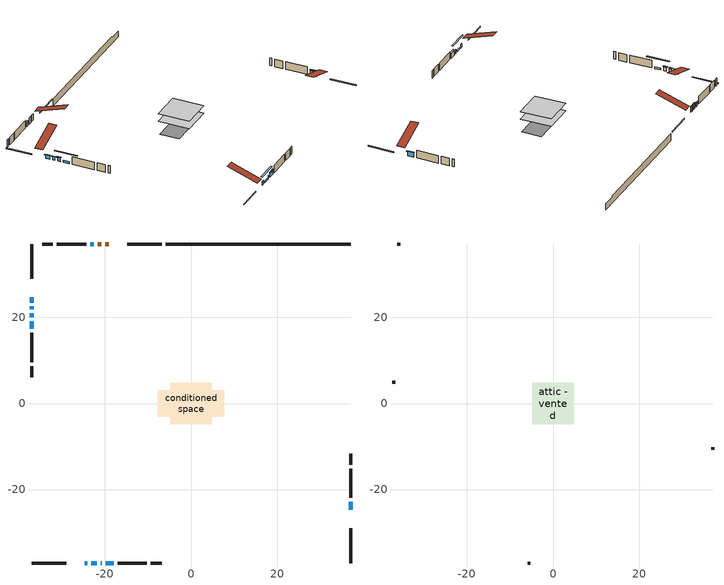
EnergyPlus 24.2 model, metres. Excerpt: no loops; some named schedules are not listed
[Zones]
conditioned space
 floor adiabatic (AdiabaticFloorConstruction): -4.82,-4.82 -4.82,4.82 4.82,4.82 4.82,-4.82 z0.86
 floor foundation (Slab1 construction): -7.68,-3.05 -7.68,3.05 7.68,3.05 7.68,-3.05 z-1.41
 wall outside (RimJoist1 construction): -6.77,37.07 -14.82,37.07 / -37.07,-37.07 -29.03,-37.07 / -37.07,37.07 -37.07,29.03 / 37.07,-37.07 37.07,-29.03 z0.86:1.16
 wall outside (AdiabaticWallConstruction 1): -19.15,37.07 -19.93,37.07 / -20.85,37.07 -21.68,37.07 z0.86:2.89
 wall outside (AdiabaticWallConstruction): -24.7,-37.07 -24.07,-37.07 / -20.99,-37.07 -20.74,-37.07 / -22.61,37.07 -23.43,37.07 / -37.07,21.01 -37.07,20.09 z0.86:2.08; -23.14,-37.07 -21.92,-37.07 / -37.07,19.17 -37.07,17.34 z0.86:1.47; 37.07,-24.7 37.07,-22.87 / -19.81,-37.07 -17.98,-37.07 z0.86:2.32; -37.07,24.7 -37.07,23.47 / -37.07,22.55 -37.07,21.94 z0.86:1.93
 wall outside (Wall1 construction): -24.36,37.07 -31.18,37.07 / -17.05,-37.07 -10.24,-37.07 / -37.07,16.41 -37.07,9.59 / 37.07,-21.94 37.07,-15.12 z0.86:3.3
 wall outside (Wall2 construction): -32.11,37.07 -34.61,37.07 / -9.31,-37.07 -6.8,-37.07 / -37.07,8.66 -37.07,6.16 / 37.07,-14.19 37.07,-11.69 z0.86:3.3
 wall foundation (FoundationWall1 construction): -5.84,37.07,-1.41 -5.84,37.07,0.86 32.78,37.07,0.86 32.78,37.07,0.43 37.07,37.07,0.43 37.07,37.07,-1.41
 window (WindowConstruction 6): -24.7,-37.07 -24.07,-37.07 z0.86:2.08
 window (WindowConstruction 9): -23.14,-37.07 -21.92,-37.07 z0.86:1.47
 window (WindowConstruction 7): -20.99,-37.07 -20.74,-37.07 z0.86:2.08
 window (WindowConstruction): 37.07,-24.7 37.07,-22.87 z0.86:2.32
 window (WindowConstruction 1): -22.61,37.07 -23.43,37.07 z0.86:2.08
 window (WindowConstruction 2): -37.07,24.7 -37.07,23.48 z0.86:1.93
 window (WindowConstruction 3): -37.07,22.55 -37.07,21.94 z0.86:1.93
 window (WindowConstruction 4): -37.07,21.01 -37.07,20.09 z0.86:2.08
 window (WindowConstruction 5): -19.81,-37.07 -17.98,-37.07 z0.86:2.32
 window (WindowConstruction 8): -37.07,19.16 -37.07,17.34 z0.86:1.47
 door (Door): -19.15,37.07 -19.93,37.07 z0.86:2.89
 door (Door 1): -20.86,37.07 -21.68,37.07 z0.86:2.89
 ceiling adiabatic (AdiabaticFloorConstruction): 4.82,-4.82 4.82,4.82 -4.82,4.82 -4.82,-4.82 z0.86
attic - vented
 floor to conditioned space (Floor1 construction Reversed): -4.82,-4.82 -4.82,4.82 4.82,4.82 4.82,-4.82 z3.3
 wall outside (Wall3 construction): -35.54,37.07 -36.14,37.07 / -5.87,-37.07 -5.27,-37.07 / -37.07,5.23 -37.07,4.62 / 37.07,-10.76 37.07,-10.15 z0.86:3.3
 roof outside (Roof1 construction): -18.22,37.07,3.3 -18.22,27.69,6.43 -15.75,27.69,6.43 -15.75,37.07,3.3; -25.62,-37.07,3.3 -25.62,-27.69,6.43 -28.1,-27.69,6.43 -28.1,-37.07,3.3; -37.07,25.62,3.3 -27.69,25.62,6.43 -27.69,28.1,6.43 -37.07,28.1,3.3; 37.07,-25.62,3.3 27.69,-25.62,6.43 27.69,-28.1,6.43 37.07,-28.1,3.3
shading: -19.27,-37.07 -25.79,-37.07 -25.79,-37.48 -19.27,-37.48 z4.12; 37.07,-22.67 37.07,-24.9 37.48,-24.9 37.48,-22.67 z2.52; -23.63,37.07 -22.41,37.07 -22.41,37.48 -23.63,37.48 z2.28; -37.07,23.27 -37.07,24.9 -37.48,24.9 -37.48,23.27 z2.13; -37.07,21.74 -37.07,22.75 -37.48,22.75 -37.48,21.74 z2.13; -37.07,19.89 -37.07,21.21 -37.48,21.21 -37.48,19.89 z2.28; -17.78,-37.07 -20.01,-37.07 -20.01,-37.48 -17.78,-37.48 z2.52; -37.07,14.69 -37.07,21.81 -37.48,21.81 -37.48,14.69 z4.12
[Building]
Building 1: Terrain=Suburbs
[Site:Location]
Mont Joli AP_QC: Latitude {deg}=48.61; Longitude {deg}=-68.21; Time Zone {hr}=-5; Elevation {m}=52; Keep Site Location Information=Yes
[Site:GroundTemperature:Shallow]
-0.843868, -3.04892, -3.2255, -2.1791, 2.02165, 6.20283, 9.82768, 12.1239, 12.319, 10.4514, 6.91898, 2.86606
[Site:WaterMainsTemperature]
Calculation Method=Schedule; Temperature Schedule=mains temperature schedule
[Material] Roughness=Rough; Thermal Absorptance=0.9
Name | Thickness {m} | Conductivity {W/m-K} | Density {kg/m3} | Specific Heat {J/kg-K} | Solar Absorptance | Visible Absorptance
asphalt or fiberglass shingles | 0.00635 | 0.162714 | 1121.4 | 1465.45 | 0.4 | 0.4
ceiling loosefill ins | 0.169333 | 0.0480833 | 16.02 | 1046.75 | 0.7 | 0.7
ceiling stud and cavity | 0.1397 | 0.0875686 | 65.682 | 1177.47 | 0.7 | 0.7
concrete 4.0 in. | 0.1016 | 1.803125 | 2242.8 | 837.4 | 0.7 | 0.7
concrete 8.0 in. | 0.2032 | 1.803125 | 2242.8 | 837.4 | 0.7 | 0.7
door material | 0.04445 | 0.0451087 | 512.64 | 1214.23 | 0.7 | 0.7
exterior vertical ins | 0.0327834 | 0.029427 | 32.04 | 1214.23 | 0.7 | 0.7
floor covering | 0.0127 | 0.0433444 | 54.468 | 1339.84 | 0.6 | 0.6
floor rigid ins; wall rigid ins 1 | 0.512978 | 0.029427 | 32.04 | 1214.23 | 0.7 | 0.7
floor stud and cavity | 0.1397 | 1.75129 | 37.0049 | 1207.88 | 0.7 | 0.7
furniture material conditioned space 1 | 0.1524 | 0.115458 | 640.8 | 1214.23 | 0.6 | 0.6
gypsum board | 0.0127 | 0.160291 | 801 | 837.4 | 0.6 | 0.6
gypsum board 1 | 0.0127 | 0.160291 | 801 | 837.4 | 0.7 | 0.7
osb sheathing 0.5 in. | 0.0127 | 0.115458 | 512.64 | 1214.23 | 0.7 | 0.7
osb sheathing 0.75 in. | 0.01905 | 0.115458 | 512.64 | 1214.23 | 0.7 | 0.7
osb sheathing 2.0 in. | 0.0508 | 0.115458 | 512.64 | 1214.23 | 0.7 | 0.7
rim joist rigid ins; wall rigid ins | 0.051816 | 0.029427 | 32.04 | 1214.23 | 0.7 | 0.7
rim joist stud and cavity | 0.0508 | 0.0387988 | 125.044 | 1163.47 | 0.6 | 0.6
wall stud and cavity | 0.1397 | 0.158362 | 139.0536 | 1170.24 | 0.7 | 0.7
wall stud and cavity 1 | 0.1397 | 0.178291 | 139.0536 | 1170.24 | 0.7 | 0.7
wall stud and cavity 2 | 0.0889 | 6.9971 | 50.32683 | 1063.81 | 0.6 | 0.6
wall stud and cavity 3 | 0.0889 | 0.380278 | 52.3479 | 1209.89 | 0.7 | 0.7
wall stud and cavity 4 | 0.0889 | 0.391764 | 83.0341 | 1211.67 | 0.7 | 0.7
wood siding | 0.0254 | 0.102417 | 544.68 | 1172.36 | 0.4 | 0.4
wood siding 1 | 0.00254 | 0.102417 | 544.68 | 1172.36 | 0.4 | 0.4
wood siding 2; wood siding 3; wood siding 4 | 0.0254 | 0.102417 | 544.68 | 1172.36 | 0.7 | 0.7
[WindowMaterial:SimpleGlazingSystem]
Name | U-Factor {W/m2-K} | Solar Heat Gain Coefficient
WindowMaterial | 1.66876 | 0.42
WindowMaterial 1 | 1.80958 | 0.38
WindowMaterial 2 | 1.76132 | 0.39
WindowMaterial 3 | 1.89986 | 0.34
WindowMaterial 4 | 1.78857 | 0.38
WindowMaterial 5 | 1.85443 | 0.38
WindowMaterial 6 | 6.729 | 0.74
WindowMaterial 7 | 7.14236 | 0.61
WindowMaterial 8 | 2.24508 | 0.43
WindowMaterial 9 | 2.205903 | 0.46
[Construction]
AdiabaticFloorConstruction: floor stud and cavity, floor rigid ins, osb sheathing 0.75 in., floor covering
AdiabaticWallConstruction: wood siding 3, wall rigid ins 1, wall stud and cavity 3, gypsum board
AdiabaticWallConstruction 1: wood siding 4, wall rigid ins 1, wall stud and cavity 3, gypsum board
Door; Door 1: door material
Floor1 construction Reversed: gypsum board, ceiling stud and cavity, ceiling loosefill ins
FoundationWall1 construction: concrete 8.0 in., gypsum board 1
furniture construction conditioned space 1: furniture material conditioned space 1
PartitionWallConstruction: gypsum board, wall stud and cavity 4, gypsum board
RimJoist1 construction: wood siding 2, rim joist rigid ins, osb sheathing 2.0 in., rim joist stud and cavity
Roof1 construction: asphalt or fiberglass shingles
Slab1 construction: concrete 4.0 in.
Wall1 construction: wood siding, wall rigid ins, osb sheathing 0.5 in., wall stud and cavity, gypsum board
Wall2 construction: wood siding, wall rigid ins, osb sheathing 0.5 in., wall stud and cavity 1, gypsum board
Wall3 construction: wood siding 1, wall stud and cavity 2
WindowConstruction: WindowMaterial
WindowConstruction 1: WindowMaterial 1
WindowConstruction 2: WindowMaterial 2
WindowConstruction 3: WindowMaterial 3
WindowConstruction 4: WindowMaterial 4
WindowConstruction 5: WindowMaterial 5
WindowConstruction 6: WindowMaterial 6
WindowConstruction 7: WindowMaterial 7
WindowConstruction 8: WindowMaterial 8
WindowConstruction 9: WindowMaterial 9
[Zone] Multiplier=1; Part of Total Floor Area=Yes
Name | Volume {m3}
attic - vented | 47.101
conditioned space | 459.4
[Space]
Name | Zone | Volume {m3}
attic - vented 1 | attic - vented | 47.101
conditioned space 1 | conditioned space | 459.4
[ZoneInfiltration:EffectiveLeakageArea]
infil attic - vented 1: Zone or Space=attic - vented 1; Schedule=Always On Discrete; Effective Air Leakage Area {cm2}=3227.13; Stack Coefficient=0.000387027; Wind Coefficient=1.3292e-05
[ZoneMixing]
whole house fan mix: Zone or Space=attic - vented; Schedule=Always On Continuous; Design Flow Rate Calculation Method=Flow/Zone; Design Flow Rate {m3/s}=0; Source Zone or Space=conditioned space
[SurfaceProperty:ExposedFoundationPerimeter]
Slab1: Exposed Perimeter Calculation Method=TotalExposedPerimeter; Total Exposed Perimeter {m}=42.917
[InternalMass] Zone or ZoneList=conditioned space; Space or SpaceList=conditioned space 1
Name | Construction | Surface Area {m2}
furniture mass conditioned space 1 | furniture construction conditioned space 1 | 74.6
partition wall mass | PartitionWallConstruction | 186.5
[Lights]
interior lighting: Zone or ZoneList or Space or SpaceList=conditioned space 1; Schedule=interior lighting schedule; Design Level Calculation Method=LightingLevel; Lighting Level {W}=343.2; Return Air Fraction=0; Fraction Radiant=0.6; Fraction Visible=0.2; Fraction Replaceable=1
[People]
occupants: Zone or ZoneList or Space or SpaceList=conditioned space 1; Number of People Schedule=occupants schedule; Number of People Calculation Method=People; Number of People=3; Fraction Radiant=0.314171; Sensible Heat Fraction=0.56303; Activity Level Schedule=occupants activity schedule; Carbon Dioxide Generation Rate {m3/s-W}=0; Enable ASHRAE 55 Comfort Warnings=No; Mean Radiant Temperature Calculation Type=EnclosureAveraged
[ElectricEquipment] Zone or ZoneList or Space or SpaceList=conditioned space 1; Design Level Calculation Method=EquipmentLevel
Name | Schedule | Design Level {W} | Fraction Latent | Fraction Radiant | Fraction Lost
clothes dryer | clothes dryer schedule | 140.772 | 0.015 | 0.081 | 0.85
clothes washer | clothes washer schedule | 32.1985 | 0.03 | 0.162 | 0.7
cooking range | cooking range schedule | 215.147 | 0.08 | 0.432 | 0.2
dishwasher | dishwasher schedule | 66.8632 | 0.3 | 0.18 | 0.4
fridge | fridge schedule | 72.9452 | 0 | 0.6 | 0
mech vent house fan | mech vent house fan schedule | 19.9167 | 0 | 0 | 0.5
mech vent house fan cfis | mech vent house fan cfis schedule | 0 | 0 | 0 | 0
mech vent range fan 0 | mech vent range fan 0 schedule | 57 | 0 | 0 | 1
misc plug loads | misc plug loads schedule | 494.7 | 0.045 | 0.513 | 0.1
whole house fan | Always On Discrete | 0 | 0 | 0 | 1
[OtherEquipment] Zone or ZoneList or Space or SpaceList=conditioned space 1; Design Level Calculation Method=EquipmentLevel
Name | Fuel Type | Schedule | Design Level {W} | Fraction Latent | Fraction Radiant | Fraction Lost
clothes dryer 1 | Electricity | clothes dryer schedule | 0 | 0.015 | 0.081 | 0.85
cooking range 1 | Electricity | cooking range schedule | 0 | 0.08 | 0.432 | 0.2
general water use latent | None | general water use schedule | 62.594 | 1 | 0 | 0
general water use sensible | None | general water use schedule | -61.6891 | 0 | 0.6 | 0
mech vent house fan latent load | None | Always On Discrete | 0 | 1 | 0 | 0
mech vent house fan sensible load | None | Always On Discrete | 0 | 0 | 0 | 0
water heater energy adjustment1 | Electricity | Always On Discrete | 0.01 | 0 | 0 | 1
[ZoneInfiltration:DesignFlowRate] Zone or ZoneList or Space or SpaceList=conditioned space 1; Schedule=Always On Discrete; Design Flow Rate Calculation Method=Flow/Zone; Design Flow Rate {m3/s}=0
infil flow; natural vent flow; whole house fan flow
[ZoneControl:Thermostat]
conditioned space Thermostat: Zone or ZoneList=conditioned space; Control Type Schedule=conditioned space Thermostat Schedule; Control 1=conditioned space temperature setpoint; Temperature Difference Between Cutout And Setpoint {deltaC}=0
[ZoneHVAC:Baseboard:Convective:Electric]
electric baseboard: Availability Schedule=Always On Discrete; Heating Design Capacity {W}=7103.46; Efficiency=1
[AirLoopHVAC:UnitarySystem]
unit heater unitary system: Control Type=Load; Controlling Zone or Thermostat Location=conditioned space; Dehumidification Control Type=None; Availability Schedule=Always On Discrete; Supply Fan=unit heater supply fan; Fan Placement=BlowThrough; Supply Air Fan Operating Mode Schedule=unit heater auto fan schedule; Heating Coil=unit heater htg coil; DX Heating Coil Sizing Ratio=1; Use DOAS DX Cooling Coil=No; Minimum Supply Air Temperature {C}=2; Latent Load Control=SensibleOnlyLoadControl; Cooling Supply Air Flow Rate Method=None; Heating Supply Air Flow Rate Method=SupplyAirFlowRate; Heating Supply Air Flow Rate {m3/s}=0.00141584; No Load Supply Air Flow Rate Method=SupplyAirFlowRate; No Load Supply Air Flow Rate {m3/s}=0; No Load Supply Air Flow Rate Control Set To Low Speed=Yes; Maximum Supply Air Temperature {C}=48.8889; Maximum Outdoor Dry-Bulb Temperature for Supplemental Heater Operation {C}=21; Ancillary On-Cycle Electric Power {W}=0; Ancillary Off-Cycle Electric Power {W}=0
[Fan:SystemModel]
unit heater supply fan: Availability Schedule=Always On Discrete; Design Maximum Air Flow Rate {m3/s}=0.00141584; Speed Control Method=Discrete; Electric Power Minimum Flow Rate Fraction=0.2; Design Pressure Rise {Pa}=500; Motor Efficiency=1; Motor In Air Stream Fraction=1; Design Electric Power Consumption {W}=Autosize; Design Power Sizing Method=PowerPerFlow; Electric Power Per Unit Flow Rate {W/(m3/s)}=1e-06; Electric Power Per Unit Flow Rate Per Unit Pressure {W/((m3/s)-Pa)}=1.66667; Fan Total Efficiency=0.7; Motor Loss Radiative Fraction=0; Number of Speeds=1; Speed Flow Fraction 1=1; Speed Electric Power Fraction 1=1
[Coil:Heating:Fuel]
unit heater htg coil: Availability Schedule=Always On Discrete; Fuel Type=FuelOilNo2; Burner Efficiency=0.3; Nominal Capacity {W}=0.293071; On Cycle Parasitic Electric Load {W}=0; Off Cycle Parasitic Fuel Load {W}=0
[Zone equipment]
conditioned space: electric baseboard, unit heater unitary system
[Foundation:Kiva]
Foundation Kiva 1: Initial Indoor Air Temperature {C}=18; Wall Height Above Grade {m}=0.859993; Wall Depth Below Slab {m}=0.2032; Custom Block Material Name 1=exterior vertical ins; Custom Block Depth 1 {m}=2.269998; Custom Block X Position 1 {m}=0.2159; Custom Block Z Position 1 {m}=0
[Foundation:Kiva:Settings]
Soil Conductivity {W/m-K}=0.849921; Soil Density {kg/m3}=1842.3; Soil Specific Heat {J/kg-K}=418.7; Ground Solar Absorptivity=0.9; Ground Thermal Absorptivity=0.9; Ground Surface Roughness {m}=0.03; Far-Field Width {m}=40; Deep-Ground Boundary Condition=ZeroFlux; Deep-Ground Depth {m}=40; Minimum Cell Dimension {m}=0.2; Maximum Cell Growth Coefficient=3; Simulation Timestep=Timestep
[Exterior:Lights]
exterior lighting: Schedule=exterior lighting schedule; Design Level {W}=75.6
[EnergyManagementSystem:GlobalVariable]
infil_program_Qfan
infil_program_Qinf
natural_vent_program_Qnv
natural_vent_program_Qwhf
[EnergyManagementSystem:Sensor]
Name | Output:Variable or Output:Meter Index Key | Output:Variable or Output:Meter
airflow_gain | infil flow | Infiltration Sensible Heat Gain Energy
airflow_gain_1 | natural vent flow | Infiltration Sensible Heat Gain Energy
airflow_gain_2 | whole house fan flow | Infiltration Sensible Heat Gain Energy
airflow_loss | infil flow | Infiltration Sensible Heat Loss Energy
airflow_loss_1 | natural vent flow | Infiltration Sensible Heat Loss Energy
airflow_loss_2 | whole house fan flow | Infiltration Sensible Heat Loss Energy
clg_load_cond |  | Cooling:EnergyTransfer:Zone:CONDITIONED SPACE
clg_sp_s; clg_sp_s_1 | cooling setpoint | Schedule Value
clothes_dryer_exhaust_0_sch_s | clothes dryer exhaust 0 schedule | Schedule Value
conditioned_space_clg_unmet_s | conditioned space | Zone Cooling Setpoint Not Met Time
conditioned_space_htg_unmet_s | conditioned space | Zone Heating Setpoint Not Met Time
cool_season | cooling season schedule | Schedule Value
fridge_tin_s | conditioned space | Zone Mean Air Temperature
htg_load_cond |  | Heating:EnergyTransfer:Zone:CONDITIONED SPACE
htg_sp_s; htg_sp_s_1 | heating setpoint | Schedule Value
ig_ee_conv | clothes dryer | Electric Equipment Convective Heating Energy
ig_ee_conv_2 | cooking range | Electric Equipment Convective Heating Energy
ig_ee_conv_4 | fridge | Electric Equipment Convective Heating Energy
ig_ee_conv_5 | misc plug loads | Electric Equipment Convective Heating Energy
ig_ee_conv_6 | whole house fan | Electric Equipment Convective Heating Energy
ig_ee_rad | clothes dryer | Electric Equipment Radiant Heating Energy
ig_ee_rad_2 | cooking range | Electric Equipment Radiant Heating Energy
ig_ee_rad_4 | fridge | Electric Equipment Radiant Heating Energy
ig_ee_rad_5 | misc plug loads | Electric Equipment Radiant Heating Energy
ig_ee_rad_6 | whole house fan | Electric Equipment Radiant Heating Energy
ig_lgt_conv | interior lighting | Lights Convective Heating Energy
ig_lgt_rad | interior lighting | Lights Radiant Heating Energy
ig_lgt_vis | interior lighting | Lights Visible Radiation Heating Energy
ig_oe_conv | clothes dryer 1 | Other Equipment Convective Heating Energy
ig_oe_conv_1 | cooking range 1 | Other Equipment Convective Heating Energy
ig_oe_conv_2 | general water use latent | Other Equipment Convective Heating Energy
ig_oe_conv_3 | general water use sensible | Other Equipment Convective Heating Energy
ig_oe_conv_4 | water heater energy adjustment1 | Other Equipment Convective Heating Energy
ig_oe_rad | clothes dryer 1 | Other Equipment Radiant Heating Energy
ig_oe_rad_1 | cooking range 1 | Other Equipment Radiant Heating Energy
ig_oe_rad_2 | general water use latent | Other Equipment Radiant Heating Energy
ig_oe_rad_3 | general water use sensible | Other Equipment Radiant Heating Energy
ig_oe_rad_4 | water heater energy adjustment1 | Other Equipment Radiant Heating Energy
ig_ppl_conv | occupants | People Convective Heating Energy
ig_ppl_rad | occupants | People Radiant Heating Energy
im_conv | furniture mass conditioned space 1 | Surface Inside Face Convection Heat Gain Energy
im_conv_1 | partition wall mass | Surface Inside Face Convection Heat Gain Energy
im_ig | furniture mass conditioned space 1 | Surface Inside Face Internal Gains Radiation Heat Gain Energy
im_ig_1 | partition wall mass | Surface Inside Face Internal Gains Radiation Heat Gain Energy
im_lgt | furniture mass conditioned space 1 | Surface Inside Face Lights Radiation Heat Gain Energy
im_lgt_1 | partition wall mass | Surface Inside Face Lights Radiation Heat Gain Energy
im_sol | furniture mass conditioned space 1 | Surface Inside Face Solar Radiation Heat Gain Energy
im_sol_1 | partition wall mass | Surface Inside Face Solar Radiation Heat Gain Energy
im_surf | furniture mass conditioned space 1 | Surface Inside Face Net Surface Thermal Radiation Heat Gain Energy
im_surf_1 | partition wall mass | Surface Inside Face Net Surface Thermal Radiation Heat Gain Energy
mech_vent_range_fan_0_sch_s | mech vent range fan 0 schedule | Schedule Value
mv_conv | mech vent house fan | Electric Equipment Convective Heating Energy
mv_conv_1 | mech vent house fan cfis | Electric Equipment Convective Heating Energy
mv_conv_2 | mech vent range fan 0 | Electric Equipment Convective Heating Energy
mv_conv_3 | mech vent house fan latent load | Other Equipment Convective Heating Energy
mv_conv_4 | mech vent house fan sensible load | Other Equipment Convective Heating Energy
mv_rad | mech vent house fan | Electric Equipment Radiant Heating Energy
mv_rad_1 | mech vent house fan cfis | Electric Equipment Radiant Heating Energy
mv_rad_2 | mech vent range fan 0 | Electric Equipment Radiant Heating Energy
mv_rad_3 | mech vent house fan latent load | Other Equipment Radiant Heating Energy
mv_rad_4 | mech vent house fan sensible load | Other Equipment Radiant Heating Energy
natural_vent_s | natural vent schedule | Schedule Value
out_pb_s |  | Site Outdoor Air Barometric Pressure
out_wt_s |  | Site Outdoor Air Humidity Ratio
site_vw_s |  | Site Wind Speed
ss_back_out | Window1 | Surface Window Shortwave from Zone Back Out Window Heat Transfer Rate
ss_back_out_1 | Window11 | Surface Window Shortwave from Zone Back Out Window Heat Transfer Rate
ss_back_out_2 | Window2 | Surface Window Shortwave from Zone Back Out Window Heat Transfer Rate
ss_back_out_3 | Window3 | Surface Window Shortwave from Zone Back Out Window Heat Transfer Rate
ss_back_out_4 | Window4 | Surface Window Shortwave from Zone Back Out Window Heat Transfer Rate
ss_back_out_5 | Window5 | Surface Window Shortwave from Zone Back Out Window Heat Transfer Rate
ss_back_out_6 | Window6 | Surface Window Shortwave from Zone Back Out Window Heat Transfer Rate
ss_back_out_7 | Window7 | Surface Window Shortwave from Zone Back Out Window Heat Transfer Rate
ss_back_out_8 | Window8 | Surface Window Shortwave from Zone Back Out Window Heat Transfer Rate
ss_back_out_9 | Window9 | Surface Window Shortwave from Zone Back Out Window Heat Transfer Rate
ss_conv | Door1 | Surface Inside Face Convection Heat Gain Energy
ss_conv_1 | Door2 | Surface Inside Face Convection Heat Gain Energy
ss_conv_10 | Window8 | Surface Inside Face Convection Heat Gain Energy
ss_conv_11 | Window9 | Surface Inside Face Convection Heat Gain Energy
ss_conv_2 | Window1 | Surface Inside Face Convection Heat Gain Energy
ss_conv_3 | Window11 | Surface Inside Face Convection Heat Gain Energy
ss_conv_4 | Window2 | Surface Inside Face Convection Heat Gain Energy
ss_conv_5 | Window3 | Surface Inside Face Convection Heat Gain Energy
ss_conv_6 | Window4 | Surface Inside Face Convection Heat Gain Energy
ss_conv_7 | Window5 | Surface Inside Face Convection Heat Gain Energy
ss_conv_8 | Window6 | Surface Inside Face Convection Heat Gain Energy
ss_conv_9 | Window7 | Surface Inside Face Convection Heat Gain Energy
ss_ig | Door1 | Surface Inside Face Internal Gains Radiation Heat Gain Energy
ss_ig_1 | Door2 | Surface Inside Face Internal Gains Radiation Heat Gain Energy
ss_ig_10 | Window8 | Surface Inside Face Internal Gains Radiation Heat Gain Energy
ss_ig_11 | Window9 | Surface Inside Face Internal Gains Radiation Heat Gain Energy
ss_ig_2 | Window1 | Surface Inside Face Internal Gains Radiation Heat Gain Energy
ss_ig_3 | Window11 | Surface Inside Face Internal Gains Radiation Heat Gain Energy
ss_ig_4 | Window2 | Surface Inside Face Internal Gains Radiation Heat Gain Energy
ss_ig_5 | Window3 | Surface Inside Face Internal Gains Radiation Heat Gain Energy
ss_ig_6 | Window4 | Surface Inside Face Internal Gains Radiation Heat Gain Energy
ss_ig_7 | Window5 | Surface Inside Face Internal Gains Radiation Heat Gain Energy
ss_ig_8 | Window6 | Surface Inside Face Internal Gains Radiation Heat Gain Energy
ss_ig_9 | Window7 | Surface Inside Face Internal Gains Radiation Heat Gain Energy
ss_lgt | Door1 | Surface Inside Face Lights Radiation Heat Gain Energy
ss_lgt_1 | Door2 | Surface Inside Face Lights Radiation Heat Gain Energy
ss_sol | Door1 | Surface Inside Face Solar Radiation Heat Gain Energy
ss_sol_1 | Door2 | Surface Inside Face Solar Radiation Heat Gain Energy
ss_surf | Door1 | Surface Inside Face Net Surface Thermal Radiation Heat Gain Energy
ss_surf_1 | Door2 | Surface Inside Face Net Surface Thermal Radiation Heat Gain Energy
ss_surf_10 | Window8 | Surface Inside Face Net Surface Thermal Radiation Heat Gain Energy
ss_surf_11 | Window9 | Surface Inside Face Net Surface Thermal Radiation Heat Gain Energy
ss_surf_2 | Window1 | Surface Inside Face Net Surface Thermal Radiation Heat Gain Energy
ss_surf_3 | Window11 | Surface Inside Face Net Surface Thermal Radiation Heat Gain Energy
ss_surf_4 | Window2 | Surface Inside Face Net Surface Thermal Radiation Heat Gain Energy
ss_surf_5 | Window3 | Surface Inside Face Net Surface Thermal Radiation Heat Gain Energy
ss_surf_6 | Window4 | Surface Inside Face Net Surface Thermal Radiation Heat Gain Energy
ss_surf_7 | Window5 | Surface Inside Face Net Surface Thermal Radiation Heat Gain Energy
ss_surf_8 | Window6 | Surface Inside Face Net Surface Thermal Radiation Heat Gain Energy
ss_surf_9 | Window7 | Surface Inside Face Net Surface Thermal Radiation Heat Gain Energy
ss_trans_in | Window1 | Surface Window Transmitted Solar Radiation Rate
ss_trans_in_1 | Window11 | Surface Window Transmitted Solar Radiation Rate
ss_trans_in_2 | Window2 | Surface Window Transmitted Solar Radiation Rate
ss_trans_in_3 | Window3 | Surface Window Transmitted Solar Radiation Rate
ss_trans_in_4 | Window4 | Surface Window Transmitted Solar Radiation Rate
ss_trans_in_5 | Window5 | Surface Window Transmitted Solar Radiation Rate
ss_trans_in_6 | Window6 | Surface Window Transmitted Solar Radiation Rate
ss_trans_in_7 | Window7 | Surface Window Transmitted Solar Radiation Rate
ss_trans_in_8 | Window8 | Surface Window Transmitted Solar Radiation Rate
ss_trans_in_9 | Window9 | Surface Window Transmitted Solar Radiation Rate
ss_trans_out | Window1 | Surface Inside Face Initial Transmitted Diffuse Transmitted Out Window Solar Radiation Rate
ss_trans_out_1 | Window11 | Surface Inside Face Initial Transmitted Diffuse Transmitted Out Window Solar Radiation Rate
ss_trans_out_2 | Window2 | Surface Inside Face Initial Transmitted Diffuse Transmitted Out Window Solar Radiation Rate
ss_trans_out_3 | Window3 | Surface Inside Face Initial Transmitted Diffuse Transmitted Out Window Solar Radiation Rate
ss_trans_out_4 | Window4 | Surface Inside Face Initial Transmitted Diffuse Transmitted Out Window Solar Radiation Rate
ss_trans_out_5 | Window5 | Surface Inside Face Initial Transmitted Diffuse Transmitted Out Window Solar Radiation Rate
